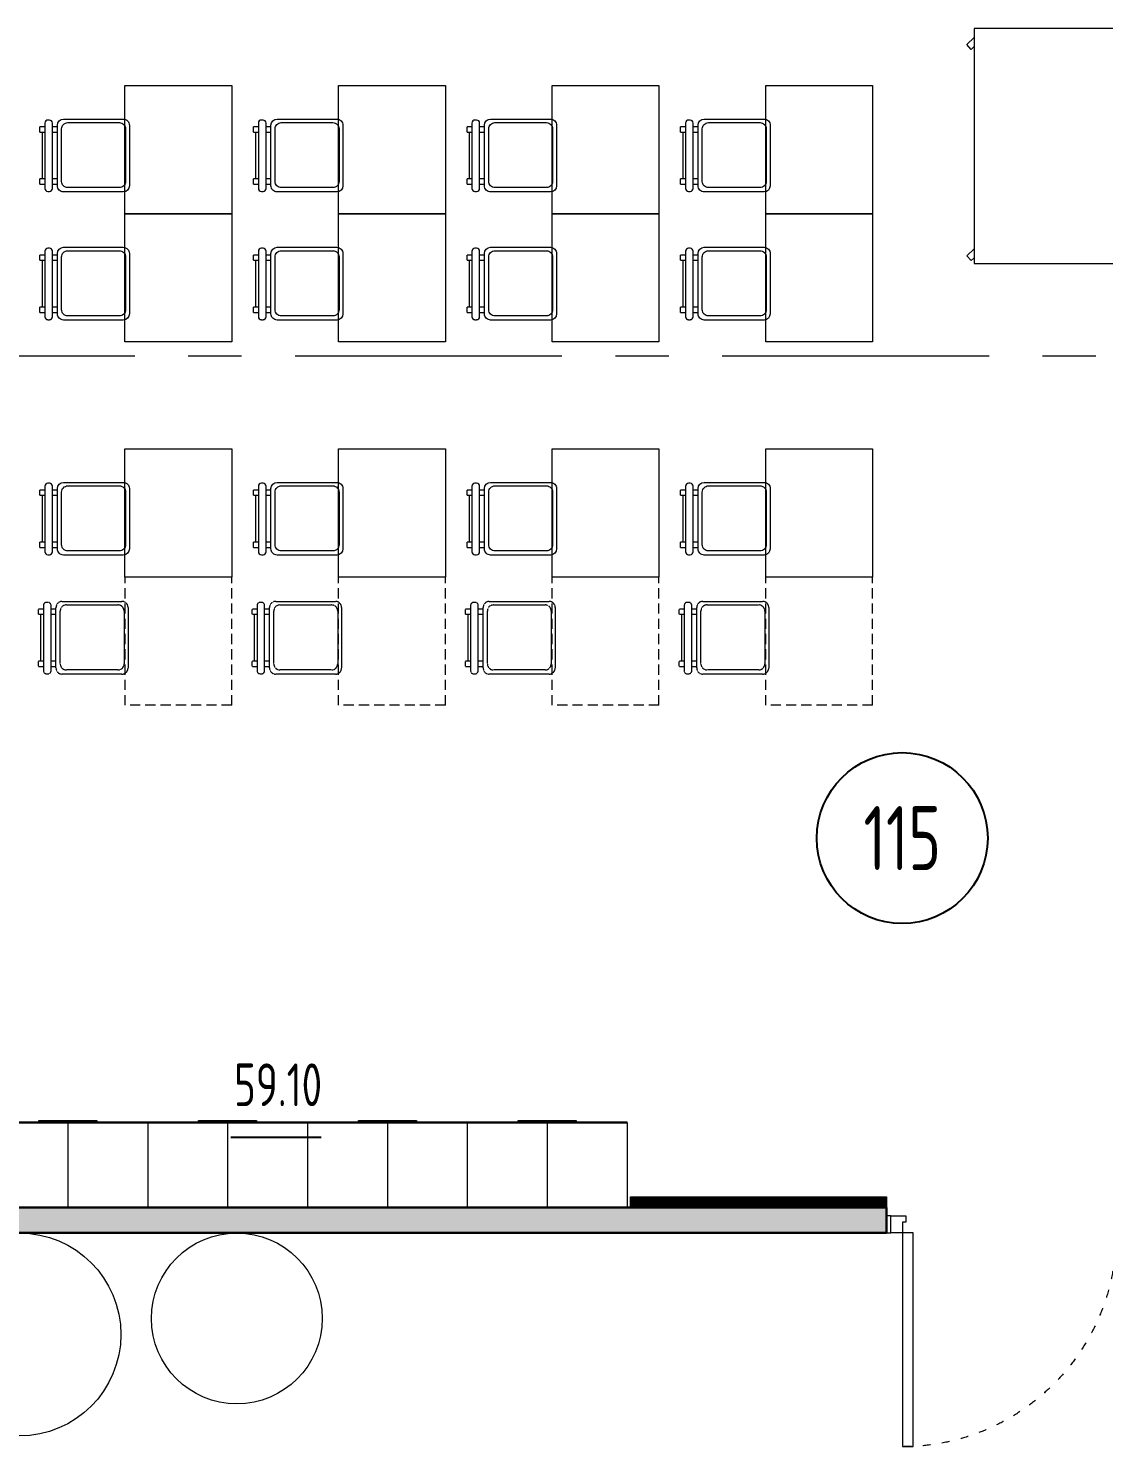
# Model space of a CAD drawing. Header units: millimetres. Extents: x -13407 to 8063098, y -2635 to 109271.
# Drawn here: x 36188 to 41222, y 22375 to 29013 of the extents above; entities that cross this region are included whole.
import ezdxf
from ezdxf.enums import TextEntityAlignment as Align

# ---------------------------------------------------------------- set-up
doc = ezdxf.new("R2010")
doc.units = ezdxf.units.MM
for name, pattern in [('ACAD_ISO03W100', [30, 12, -18]), ('CENTER', [2, 1.25, -0.25, 0.25, -0.25]), ('HIDDEN', [6, 4, -2]), ('HIDDEN2', [4.7625, 3.175, -1.5875])]:
    doc.linetypes.add(name, pattern=pattern)
doc.layers.get('Defpoints').update_dxf_attribs({"color": 6})
for name, color, linetype, lineweight in [('АР_Двери', 5, 'Continuous', 18), ('АР_Маркер экспликации', 239, 'Continuous', 13), ('АР_Номер помещения', 1, 'Continuous', 25), ('АР_Оси', 193, 'Continuous', 9), ('АР_Перегородки газоблок', 165, 'Continuous', 30), ('АР_Перегородки газоблок_Штрих', 165, 'Continuous', 5), ('АР_Помещения_площадь', 19, 'Continuous', 9), ('ТХ_мебель передв', 250, 'Continuous', 13)]:
    doc.layers.add(name, color=color, linetype=linetype, lineweight=lineweight)
doc.layers.get('АР_Маркер экспликации').off()
doc.styles.add('ISOCPEUR', font='isocpeur.ttf', dxfattribs={"width": 0.7})
doc.styles.get("Standard").update_dxf_attribs({"font": 'arial.ttf'})

# ---------------------------------------------------------------- blocks, each defined once
blk = doc.blocks.new('Полуторная_на лестницу')
at = {"color": 253}
for points in [[(75, 80), (75, 1080), (124.9, 1080), (124.9, 80)], [(1375.1, 430), (1375.1, 80), (1425, 80), (1425, 430)]]:
    blk.add_lwpolyline(points, close=True, dxfattribs=at)
for points in [[(0, 0), (0, 80), (20, 80), (20, 0), (0, 0)], [(20, 80), (20, 0), (90, 0), (90, 30), (75, 30), (75, 80), (20, 80)], [(1480, 80), (1480, 0), (1410, 0), (1410, 30), (1425, 30), (1425, 80), (1480, 80)], [(1500, 0), (1500, 80), (1480, 80), (1480, 0), (1500, 0)]]:
    blk.add_lwpolyline(points, dxfattribs=at)
at = {"color": 253, "linetype": 'ACAD_ISO03W100', "ltscale": 3}
for centre, radius, start, end in [((75, 80), 1000, 0, 90), ((1465.4, 39.6), 392.5, 95.90754, 174.09246)]:
    blk.add_arc(centre, radius, start, end, dxfattribs=at)
blk = doc.blocks.new('*U586')
at = {"layer": 'Defpoints', "color": 253}
blk.add_line((-15018.5, 170.5), (-15440.8, 170.5), dxfattribs=at)
at = {"layer": 'АР_Номер помещения', "color": 253}
blk.add_circle((-12297.4, 1571.6), 400, dxfattribs=at)
at = {"layer": 'Defpoints', "color": 253, "style": 'ISOCPEUR', "width": 0.7}
blk.add_attdef('ПЛОЩАДЬ_ПОМЕЩЕНИЯ', text='', height=200, dxfattribs=at).set_placement((-15013.6, 417), align=Align.MIDDLE_RIGHT)
at = {"layer": 'Defpoints', "color": 253, "style": 'ISOCPEUR', "width": 0.7, "flags": 1}
blk.add_attdef('КАТЕГОРИЯ', (-499.2, -2092.2), '', height=250, dxfattribs=at)
at = {"layer": 'АР_Номер помещения', "color": 253, "style": 'ISOCPEUR', "width": 0.7}
blk.add_attdef('НОМЕР_ПОМЕЩЕНИЯ', text='', height=300, dxfattribs=at).set_placement((-12297.4, 1571.6), align=Align.MIDDLE_CENTER)
at = {"layer": 'АР_Помещения_площадь', "color": 253, "lineweight": 30, "width": 0.7, "flags": 104}
blk.add_attdef('ИМЯ_ПОМЕЩЕНИЯ', text='', height=100, dxfattribs=at).set_placement((157.6, 1217.1), align=Align.MIDDLE_CENTER)
blk = doc.blocks.new('A$C3da1b1ea')
at = {"color": 253, "lineweight": 0}
blk.add_lwpolyline([(0, 0), (50, 0), (50, -1200), (0, -1200), (0, 0)], dxfattribs=at)
blk = doc.blocks.new('стол игровой 1100х700')
at = {"color": 253}
for points in [[(-13200.3, -57970.8), (-13213, -57957.3), (-13190.7, -57936.2), (-13158, -57970.8)], [(-12212, -57970.8), (-12224.8, -57957.3), (-12202.5, -57936.2), (-12169.8, -57970.8)], [(-13226.6, -58632.2), (-13228.2, -58630.5), (-13226.6, -58628.9)], [(-13147.9, -58670.8), (-13129.2, -58690.6), (-13151.5, -58711.7), (-13190.1, -58670.8)], [(-12913.3, -58670.8), (-12913.3, -58679.8), (-12995.1, -58679.8), (-12995.1, -58670.8)], [(-12439.8, -58670.8), (-12439.8, -58679.8), (-12358, -58679.8), (-12358, -58670.8)], [(-12159.6, -58670.8), (-12141, -58690.6), (-12163.3, -58711.7), (-12201.9, -58670.8)]]:
    blk.add_lwpolyline(points, dxfattribs=at)
blk.add_lwpolyline([(-13226.6, -58670.8), (-12126.6, -58670.8), (-12126.6, -57970.8), (-13226.6, -57970.8)], close=True, dxfattribs=at)
blk = doc.blocks.new('стул №3-5')
at = {"color": 253, "linetype": 'ByBlock', "extrusion": (-6.19742e-05, 0.000470712, 1)}
for p, q in [((-15372.7, 16664.9, 196.8), (-15348.5, 16664.9, 196.8)), ((-15372.7, 16664.9, 196.8), (-15372.7, 16641.7, 196.8)), ((-15348.5, 16641.7, 196.8), (-15348.5, 16664.9, 196.8)), ((-15128.7, 16664.9, 196.8), (-15104.4, 16664.9, 196.8)), ((-15128.7, 16664.9, 196.8), (-15128.7, 16641.7, 196.8)), ((-15104.4, 16641.7, 196.8), (-15104.4, 16664.9, 196.8)), ((-15407, 16627.7, 196.8), (-15407, 16619.9, 196.8)), ((-15086.8, 16641.7, 196.8), (-15393.1, 16641.7, 196.8)), ((-15393.1, 16605.9, 196.8), (-15086.8, 16605.9, 196.9)), ((-15372.7, 16605.9, 196.8), (-15372.7, 16583.2, 196.9)), ((-15348.5, 16653.3, 196.8), (-15128.7, 16653.3, 196.8)), ((-15348.5, 16583.2, 196.9), (-15348.5, 16605.9, 196.8)), ((-15128.7, 16605.9, 196.9), (-15128.7, 16583.2, 196.9)), ((-15104.4, 16583.2, 196.9), (-15104.4, 16605.9, 196.9)), ((-15072.8, 16619.9, 196.8), (-15072.8, 16627.7, 196.8))]:
    blk.add_line(p, q, dxfattribs=at)
at = {"color": 253, "ltscale": 100, "extrusion": (-6.19742e-05, 0.000470712, 1), "elevation": 205.6}
for points in [[(-15379.9, 16582.9), (-15097, 16582.9, -0.414169), (-15068.3, 16554.2), (-15068.3, 16274.2, -0.414258), (-15097, 16245.5), (-15379.9, 16245.5, -0.414169), (-15408.6, 16274.2), (-15408.6, 16554.2, -0.414258)], [(-15360.2, 16563.2), (-15113.6, 16563.2, -0.414214), (-15084.9, 16534.4), (-15084.9, 16292.6, -0.414214), (-15113.6, 16263.9), (-15360.2, 16263.9, -0.414214), (-15388.9, 16292.6), (-15388.9, 16534.4, -0.414214)]]:
    blk.add_lwpolyline(points, format="xyb", close=True, dxfattribs=at)
at = {"color": 253, "linetype": 'ByBlock', "extrusion": (-6.19742e-05, 0.000470712, 1)}
for centre, start, end in [((-15393, 16627.6, 205.6), 90, 180), ((-15393, 16619.8, 205.6), 180, 270), ((-15086.8, 16627.6, 205.6), 0, 90), ((-15086.8, 16619.8, 205.6), 270, 0)]:
    blk.add_arc(centre, 13.9, start, end, dxfattribs=at)
blk = doc.blocks.new('_стол№3-№5')
at = {"color": 253}
blk.add_lwpolyline([(-169868.3, 526261.4), (-169368.3, 526261.4), (-169368.3, 525661.4), (-169868.3, 525661.4)], close=True, dxfattribs=at)
blk = doc.blocks.new('_Стул резерв')
at = {"color": 253, "linetype": 'HIDDEN', "ltscale": 0.1, "extrusion": (6.19742e-05, -0.000470712, 1)}
for p, q in [((0, 81.6, 0), (0, 58.9, 0)), ((24.3, 58.9, 0), (24.3, 81.6, 0)), ((244, 81.6, 0), (244, 58.9, 0)), ((268.3, 58.9, 0), (268.3, 81.6, 0)), ((-31.6, 45, 0), (-31.6, 37.1, 0)), ((288.6, 58.9, 0), (-17.6, 58.9, 0)), ((-17.6, 23.2, 0), (288.6, 23.2, 0)), ((0, 23.2, 0), (0, 0)), ((24.3, 0, 0), (0, 0)), ((24.3, 0, 0), (24.3, 23.2, 0)), ((244, 11.6, 0), (24.3, 11.6, 0)), ((244, 23.2, 0), (244, 0, 0)), ((268.3, 0, 0), (244, 0, 0)), ((268.3, 0, 0), (268.3, 23.2, 0)), ((302.6, 37.1, 0), (302.6, 45, 0))]:
    blk.add_line(p, q, dxfattribs=at)
for points in [[(275.5, 81.9), (-7.4, 81.9, -0.414169), (-36.1, 110.6), (-36.1, 390.6, -0.414258), (-7.4, 419.3), (275.5, 419.3, -0.414169), (304.2, 390.6), (304.2, 110.6, -0.414258)], [(255.8, 101.6), (9.2, 101.6, -0.414214), (-19.5, 130.3), (-19.5, 372.2, -0.414214), (9.2, 400.9), (255.8, 400.9, -0.414214), (284.5, 372.2), (284.5, 130.3, -0.414214)]]:
    blk.add_lwpolyline(points, format="xyb", close=True, dxfattribs=at)
for centre, start, end in [((-17.6, 45), 90, 180), ((-17.6, 37.1), 180, 270), ((288.6, 45, 0), 0, 90), ((288.6, 37.1, 0), 270, 0)]:
    blk.add_arc(centre, 13.9, start, end, dxfattribs=at)
blk = doc.blocks.new('_стол.резерв')
at = {"color": 253, "linetype": 'HIDDEN2', "ltscale": 15}
for p, q in [((-20, 500), (-20, 0)), ((580, 500), (-20, 500)), ((580, 500), (580, 0)), ((580, 0), (-20, 0))]:
    blk.add_line(p, q, dxfattribs=at)
blk = doc.blocks.new('У005-3740')
at = {"layer": 'ТХ_мебель передв', "color": 253}
for p, q in [((-231583.2, 58866.8, -0.6), (-231188.1, 58866.8, -0.6)), ((-231583.2, 58492.8, -0.6), (-231188.1, 58492.8, -0.6)), ((-231583.2, 58118.8, -0.6), (-231188.1, 58118.8, -0.6)), ((-231583.2, 57744.8, -0.6), (-231188.1, 57744.8, -0.6)), ((-231583.2, 57370.8, -0.6), (-231188.1, 57370.8, -0.6)), ((-231583.2, 56996.8, -0.6), (-231188.1, 56996.8, -0.6)), ((-231583.2, 56622.8, -0.6), (-231188.1, 56622.8, -0.6)), ((-231583.2, 56248.8, -0.6), (-231188.1, 56248.8, -0.6)), ((-231583.2, 55874.8, -0.6), (-231188.1, 55874.8, -0.6))]:
    blk.add_line(p, q, dxfattribs=at)
at = {"layer": 'ТХ_мебель передв', "color": 253, "elevation": -0.6}
for points in [[(-231587.2, 55500.8), (-231587.2, 59240.8), (-231583.2, 59240.8), (-231583.2, 55500.8)], [(-231188.1, 55500.8), (-231188.1, 59240.8), (-231583.2, 59240.8), (-231583.2, 55500.8)], [(-231594.1, 59002.7), (-231594.1, 58866.8), (-231587.2, 58866.8), (-231587.2, 59002.7)], [(-231594.1, 58866.8), (-231594.1, 58730.9), (-231587.2, 58730.9), (-231587.2, 58866.8)], [(-231594.1, 58254.7), (-231594.1, 58118.8), (-231587.2, 58118.8), (-231587.2, 58254.7)], [(-231594.1, 58118.8), (-231594.1, 57982.9), (-231587.2, 57982.9), (-231587.2, 58118.8)], [(-231594.1, 57506.7), (-231594.1, 57370.8), (-231587.2, 57370.8), (-231587.2, 57506.7)], [(-231594.1, 57370.8), (-231594.1, 57234.9), (-231587.2, 57234.9), (-231587.2, 57370.8)], [(-231594.1, 56758.7), (-231594.1, 56622.8), (-231587.2, 56622.8), (-231587.2, 56758.7)], [(-231594.1, 56622.8), (-231594.1, 56486.9), (-231587.2, 56486.9), (-231587.2, 56622.8)], [(-231594.1, 56010.7), (-231594.1, 55874.8), (-231587.2, 55874.8), (-231587.2, 56010.7)], [(-231594.1, 55874.8), (-231594.1, 55738.9), (-231587.2, 55738.9), (-231587.2, 55874.8)]]:
    blk.add_lwpolyline(points, close=True, dxfattribs=at)

msp = doc.modelspace()

# ---------------------------------------------------------------- hatches: boundary and pattern name
at = {"layer": 'АР_Перегородки газоблок_Штрих', "ltscale": 100}
h = msp.add_hatch(dxfattribs=at)
h.set_pattern_fill('AR-CONC', color=253, scale=30)
h.set_pattern_definition([(50, (211803.85, -55205.68), (215.17805, -18.82564), [22.5, -247.5]), (355, (211803.85, -55205.68), (-41.6254, 225.65764), [18, -198]), (100.45144, (211821.79, -55207.25), (173.55265, 206.832), [19.12206, -210.34263]), (46.1842, (211803.85, -55145.68), (320.1724, -49.6558), [33.75, -371.25]), (96.63564, (211830.53, -55149.82), (280.3986, 292.2356), [28.6831, -315.51413]), (351.18416, (211803.85, -55145.68), (280.3986, 292.2356), [27, -297]), (21, (211833.85, -55160.68), (179.07212, -120.78567), [22.5, -247.5]), (326, (211833.85, -55160.68), (72.9946, 217.54501), [18, -198]), (71.45144, (211848.78, -55170.75), (252.06671, 96.75935), [19.12206, -210.34263]), (37.5, (211803.85, -55205.68), (3.647957, 99.868156), [0, -195.6, 0, -201, 0, -198.75]), (7.5, (211803.85, -55205.68), (78.92086, 118.323514), [0, -114.6, 0, -191.1, 0, -75.75]), (327.5, (211736.95, -55205.68), (160.14673, -6.76646), [0, -75, 0, -234, 0, -310.5]), (317.5, (211706.95, -55205.68), (174.95585, 30.03149), [0, -97.5, 0, -155.4, 0, -220.5])])
h.paths.add_polyline_path([(40206.4, 23494.6), (34294.9, 23494.6), (34294.9, 23374.6), (40206.2, 23374.6)])

# ---------------------------------------------------------------- linework, layer by layer
at = {"layer": 'АР_Оси', "color": 253, "linetype": 'CENTER', "ltscale": 1000}
msp.add_line((-12563.8, 27480), (71033.4, 27480), dxfattribs=at)
at = {"layer": 'АР_Перегородки газоблок', "color": 253, "ltscale": 100}
for points in [[(40206.3, 23494.6), (34294.9, 23494.6)], [(40206.3, 23494.6), (40206.3, 23374.6)], [(40206.3, 23374.6), (34295, 23374.6)]]:
    msp.add_lwpolyline(points, dxfattribs=at)
at = {"layer": 'ТХ_мебель передв', "color": 253, "const_width": 50}
msp.add_lwpolyline([(40206.3, 23519.6), (39006.3, 23519.6)], dxfattribs=at)
at = {"layer": 'ТХ_мебель передв', "color": 253, "ltscale": 0.1}
for centre, radius in [((36145.7, 22899.6), 475), ((37163.9, 22974.6), 400)]:
    msp.add_circle(centre, radius, dxfattribs=at)

# ---------------------------------------------------------------- block references
at = {"layer": 'АР_Двери', "color": 253, "xscale": -1, "rotation": 180}
msp.add_blockref('Полуторная_на лестницу', (40206.3, 23454.6), dxfattribs=at)
at = {"layer": 'АР_Маркер экспликации', "color": 253}
ref = msp.add_blockref('*U586', (52576.7, 23651.2), dxfattribs=at)
ref.add_attrib('НОМЕР_ПОМЕЩЕНИЯ', '115', dxfattribs={"layer": 'АР_Номер помещения', "color": 253, "height": 300, "style": 'ISOCPEUR', "width": 0.7}).set_placement((40279.4, 25222.8), align=Align.MIDDLE_CENTER)
ref.add_attrib('ПЛОЩАДЬ_ПОМЕЩЕНИЯ', '59.10', dxfattribs={"layer": 'Defpoints', "color": 253, "height": 200, "style": 'ISOCPEUR', "width": 0.7}).set_placement((37563.1, 24068.2), align=Align.MIDDLE_RIGHT)
at = {"layer": 'ТХ_мебель передв', "color": 253}
for name, p, rotation in [('стол игровой 1100х700', (-17355.1, 41139.3), 89.99999999999999), ('_стол№3-№5', (-132728.3, 554406.3), 180), ('_стол№3-№5', (-131728.3, 554406.3), 180), ('_стол№3-№5', (-130728.3, 554406.3), 180), ('_стол№3-№5', (-129728.3, 554406.3), 180), ('стул №3-5', (52906.4, 43656.3), 89.99999999999999), ('стул №3-5', (53906.4, 43656.3), 89.99999999999999), ('стул №3-5', (54906.4, 43656.3), 89.99999999999999), ('стул №3-5', (55906.4, 43656.3), 89.99999999999999), ('_стол№3-№5', (-132728.3, 553806.3), 180), ('_стол№3-№5', (-131728.3, 553806.3), 180), ('_стол№3-№5', (-130728.3, 553806.3), 180), ('_стол№3-№5', (-129728.3, 553806.3), 180), ('стул №3-5', (52906.4, 43056.3), 89.99999999999999), ('стул №3-5', (53906.4, 43056.3), 89.99999999999999), ('стул №3-5', (54906.4, 43056.3), 89.99999999999999), ('стул №3-5', (55906.4, 43056.3), 89.99999999999999), ('_стол№3-№5', (-132728.3, 552706.3), 180), ('_стол№3-№5', (-131728.3, 552706.3), 180), ('_стол№3-№5', (-130728.3, 552706.3), 180), ('_стол№3-№5', (-129728.3, 552706.3), 180), ('стул №3-5', (52906.4, 41956.3), 89.99999999999999), ('стул №3-5', (53906.4, 41956.3), 89.99999999999999), ('стул №3-5', (54906.4, 41956.3), 89.99999999999999), ('стул №3-5', (55906.4, 41956.3), 89.99999999999999), ('_стол.резерв', (36640.1, 26424.9), 270), ('_стол.резерв', (37640.1, 26424.9), 270), ('_стол.резерв', (38640.1, 26424.9), 270), ('_стол.резерв', (39640.1, 26424.9), 270), ('_Стул резерв', (36235.1, 26294.6, 196.8), 270), ('_Стул резерв', (37235.1, 26294.6, 196.8), 270), ('_Стул резерв', (38235.1, 26294.6, 196.8), 270), ('_Стул резерв', (39235.1, 26294.6, 196.8), 270)]:
    msp.add_blockref(name, p, dxfattribs=dict(at, rotation=rotation))
at = {"layer": 'ТХ_мебель передв', "color": 253, "xscale": -1, "rotation": 90}
msp.add_blockref('У005-3740', (94491.4, -207693.5, 0.6), dxfattribs=at)
at = {"layer": 'ТХ_мебель передв', "color": 253, "lineweight": 0, "rotation": 89.99999999999999}
msp.add_blockref('A$C3da1b1ea', (39006.3, 23494.6), dxfattribs=at)

doc.saveas('drawing.dxf')
